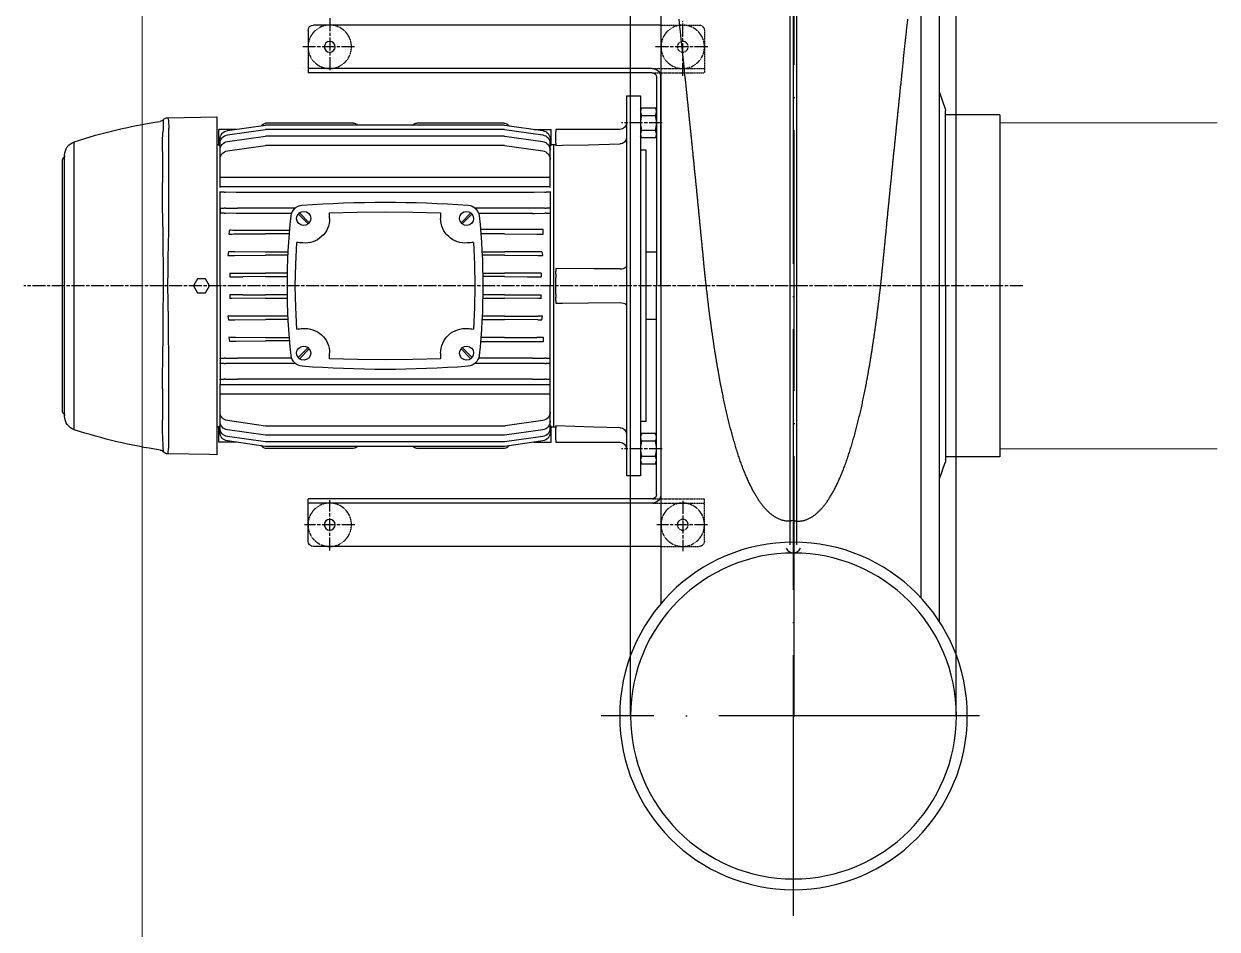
# Model space of a CAD drawing. Header units: millimetres. Extents: x 1731 to 55573, y 1167 to 54427.
# Drawn here: x 20686 to 21784, y 12949 to 13782 of the extents above; entities that cross this region are included whole.
import ezdxf

# ---------------------------------------------------------------- set-up
doc = ezdxf.new("R2010")
doc.units = ezdxf.units.MM
for name, pattern in [('ACAD_ISO04W100', [30, 24, -3, 0, -3]), ('CENTERLINE', [30, 12, -1.5, 3, -1.5, 12]), ('HIDDEN', [0.375, 0.25, -0.125])]:
    doc.linetypes.add(name, pattern=pattern)
for name, color, linetype in [('1', 8, 'Continuous'), ('104', 8, 'Continuous'), ('204', 7, 'Continuous'), ('EXHAUST DUICT', 1, 'Continuous')]:
    doc.layers.add(name, color=color, linetype=linetype)
doc.layers.add('EX-PP-FRP DUCT', color=1, linetype='Continuous', lineweight=18)
doc.linetypes.add('ZIGZAG', pattern='A,0.0001,-0.2,[131,ltypeshp.shx,S=0.2,R=0,X=-0.2,Y=0],-0.4,[131,ltypeshp.shx,S=0.2,R=180,X=0.2,Y=0],-0.2', length=0.8001)

# ---------------------------------------------------------------- blocks, each defined once
blk = doc.blocks.new('*E20', base_point=(184.0732, 153.98836))
at = {"layer": '1', "color": 150, "linetype": 'Continuous'}
blk.add_arc((184.0732, 153.98836), 58.2, 97.494717, 98.030348, dxfattribs=at)
blk = doc.blocks.new('*E21', base_point=(271.78757, 153.98836))
at = {"layer": '1', "color": 150, "linetype": 'Continuous'}
blk.add_arc((271.78757, 153.98836), 58.2, 261.96965, 262.50528, dxfattribs=at)
blk = doc.blocks.new('*E22', base_point=(271.78757, 153.98836))
at = {"layer": '1', "color": 150, "linetype": 'Continuous'}
blk.add_arc((271.78757, 153.98836), 58.2, 277.49472, 278.03035, dxfattribs=at)
blk = doc.blocks.new('*E23', base_point=(184.0732, 153.98836))
at = {"layer": '1', "color": 150, "linetype": 'Continuous'}
blk.add_arc((184.0732, 153.98836), 58.2, 81.969652, 82.505283, dxfattribs=at)
blk = doc.blocks.new('blower')
at = {"layer": '1', "color": 150, "linetype": 'Continuous'}
for p, q in [((1051683.9, 193745.1), (1051683.9, 194095.1)), ((1051257.4, 194069.5), (1051257.3, 194066.1)), ((1051257.5, 194071.8), (1051257.4, 194069.5)), ((1051257.5, 194072.8), (1051257.5, 194072.8)), ((1051257.5, 194072.8), (1051257.5, 194071.8)), ((1051300.1, 194075.5), (1051261.7, 194074.8)), ((1051261.7, 194074.8), (1051261.7, 194074.8)), ((1051261.7, 194074.8), (1051261.8, 194074.3)), ((1051261.8, 194074.3), (1051262, 194073.1)), ((1051262, 194073.1), (1051262.2, 194071.1)), ((1051262.2, 194071.1), (1051262.4, 194068.3)), ((1051306.6, 194075.6), (1051300.1, 194075.5)), ((1051306.6, 194052.9), (1051306.6, 194075.6)), ((1051432.4, 194069.8), (1051351.7, 194069.8)), ((1051571.7, 194069.8), (1051491, 194069.8)), ((1051257.3, 194066.1), (1051257.1, 194061.4)), ((1051262.4, 194068.3), (1051262.5, 194064.8)), ((1051262.5, 194064.8), (1051262.5, 194052.2)), ((1051324.8, 194064.1), (1051308.7, 194064.1)), ((1051308.7, 194064.1), (1051308.7, 194049.2)), ((1051351.7, 194067.9), (1051316.6, 194062.9)), ((1051351.7, 194063.9), (1051316.6, 194058.9)), ((1051351.7, 194057.7), (1051316.6, 194052.8)), ((1051571.7, 194067.9), (1051351.7, 194067.9)), ((1051571.7, 194063.9), (1051351.7, 194063.9)), ((1051571.7, 194057.7), (1051351.7, 194057.7)), ((1051606.8, 194062.9), (1051571.7, 194067.9)), ((1051606.8, 194058.9), (1051571.7, 194063.9)), ((1051606.8, 194052.8), (1051571.7, 194057.7)), ((1051598.6, 194064.1), (1051614.7, 194064.1)), ((1051614.7, 194064.1), (1051614.7, 194049.2)), ((1051618.9, 194064.1), (1051677.9, 194064.1)), ((1051618.9, 194061.9), (1051618.9, 194064.1)), ((1051618.9, 194061.9), (1051618.9, 194051.3)), ((1051175.5, 194052.6), (1051175.5, 193787.5)), ((1051256.6, 194047.2), (1051256.6, 194043.7)), ((1051262.5, 194052.2), (1051262.5, 194012.3)), ((1051306.6, 194012.6), (1051306.6, 194052.9)), ((1051308.7, 194050.1), (1051306.6, 194050.1)), ((1051308.7, 194049.2), (1051309.7, 194049.2)), ((1051309.7, 194055), (1051309.7, 194051)), ((1051309.7, 194051), (1051309.7, 194044.8)), ((1051351.7, 194049.2), (1051316.6, 194044.2)), ((1051571.2, 194049.2), (1051351.7, 194049.2)), ((1051606.8, 194044.2), (1051572.3, 194049.1)), ((1051613.7, 194055), (1051613.7, 194051)), ((1051613.7, 194051), (1051613.7, 194044.8)), ((1051614.7, 194049.2), (1051613.7, 194049.2)), ((1051616.9, 194050.1), (1051614.7, 194050.1)), ((1051618.9, 194050.1), (1051616.9, 194050.1)), ((1051616.9, 194050.1), (1051616.9, 193790.1)), ((1051618.9, 194049.1), (1051618.9, 194051.3)), ((1051653.9, 194050.1), (1051618.9, 194049.1)), ((1051677.9, 194050.8), (1051653.9, 194050.1)), ((1051677.9, 194050.8), (1051677.9, 194050.8)), ((1051678, 194050.8), (1051677.9, 194050.8)), ((1051164.6, 194036), (1051164.6, 193804.1)), ((1051166.6, 194040.3), (1051166.6, 193799.9)), ((1051256.6, 194015.1), (1051256.6, 194043.7)), ((1051309.7, 194044.8), (1051309.7, 194036.3)), ((1051309.7, 194036.3), (1051309.7, 194019.8)), ((1051613.7, 194044.8), (1051613.7, 194036.3)), ((1051613.7, 194036.3), (1051613.7, 194019.8)), ((1051256.6, 194015.1), (1051256.6, 194009.7)), ((1051613.7, 194019.8), (1051309.7, 194019.8)), ((1051309.7, 194019.8), (1051309.7, 194011.2)), ((1051613.7, 194019.8), (1051613.7, 194011.2)), ((1051256.6, 194009.7), (1051256.7, 194000.2)), ((1051262.5, 194012.3), (1051262.5, 193982.3)), ((1051306.6, 193827.5), (1051306.6, 194012.6)), ((1051309.7, 194011.2), (1051309.7, 194010.7)), ((1051613.7, 194011.2), (1051309.7, 194011.2)), ((1051309.7, 193920.1), (1051309.7, 194010.7)), ((1051309.7, 194006.9), (1051309.7, 194006.2)), ((1051309.7, 194006.2), (1051313.4, 194006.2)), ((1051314.7, 194006.2), (1051313.4, 194006.2)), ((1051314.7, 194006.2), (1051324.6, 194006.1)), ((1051324.6, 194006.1), (1051325.9, 194006.1)), ((1051597.5, 194006.1), (1051325.9, 194006.1)), ((1051597.5, 194006.1), (1051598.8, 194006.1)), ((1051598.8, 194006.1), (1051608.7, 194006.2)), ((1051610, 194006.2), (1051608.7, 194006.2)), ((1051610, 194006.2), (1051613.7, 194006.2)), ((1051613.7, 194011.2), (1051613.7, 194010.7)), ((1051613.7, 194010.7), (1051613.7, 193920.1)), ((1051613.7, 194006.9), (1051613.7, 194006.2)), ((1051256.7, 194000.2), (1051256.9, 193990.4)), ((1051324.6, 193991.7), (1051314.7, 193991.6)), ((1051325.9, 193991.7), (1051324.6, 193991.7)), ((1051379.1, 193991.7), (1051325.9, 193991.7)), ((1051516.6, 193994.4), (1051516.6, 193994.4)), ((1051597.5, 193991.7), (1051544.4, 193991.7)), ((1051598.8, 193991.7), (1051597.5, 193991.7)), ((1051608.7, 193991.6), (1051598.8, 193991.7)), ((1051256.9, 193990.4), (1051257.1, 193981.2)), ((1051257.1, 193981.2), (1051257.3, 193969.9)), ((1051262.5, 193982.3), (1051262.3, 193967.1)), ((1051309.7, 193991.5), (1051309.7, 193991)), ((1051313.4, 193991.5), (1051309.7, 193991.5)), ((1051309.7, 193987.2), (1051309.7, 193991)), ((1051309.7, 193987.2), (1051309.7, 193986.7)), ((1051309.7, 193986.7), (1051313.4, 193986.7)), ((1051313.4, 193991.5), (1051314.7, 193991.6)), ((1051314.7, 193986.7), (1051313.4, 193986.7)), ((1051314.7, 193986.7), (1051324.6, 193986.6)), ((1051324.6, 193986.6), (1051325.9, 193986.6)), ((1051375.6, 193986.6), (1051325.9, 193986.6)), ((1051381.6, 193986.1), (1051390.7, 193977)), ((1051391.8, 193978), (1051382.7, 193987.2)), ((1051436.2, 193988), (1051410.6, 193987.2)), ((1051410.6, 193987.2), (1051410.6, 193982.1)), ((1051461.7, 193988.3), (1051436.2, 193988)), ((1051487.3, 193988), (1051461.7, 193988.3)), ((1051512.8, 193987.2), (1051487.3, 193988)), ((1051512.8, 193982.1), (1051512.8, 193987.2)), ((1051540.7, 193987.2), (1051531.6, 193978)), ((1051532.7, 193977), (1051541.8, 193986.1)), ((1051597.5, 193986.6), (1051547.8, 193986.6)), ((1051597.5, 193986.6), (1051598.8, 193986.6)), ((1051598.8, 193986.6), (1051608.7, 193986.7)), ((1051608.7, 193991.6), (1051610, 193991.5)), ((1051610, 193986.7), (1051608.7, 193986.7)), ((1051613.7, 193991.5), (1051610, 193991.5)), ((1051610, 193986.7), (1051613.7, 193986.7)), ((1051613.7, 193991.5), (1051613.7, 193991)), ((1051613.7, 193991), (1051613.7, 193987.2)), ((1051613.7, 193987.2), (1051613.7, 193986.7)), ((1051257.3, 193969.9), (1051257.4, 193956.1)), ((1051317.7, 193967.6), (1051318.2, 193969.9)), ((1051318.2, 193969.9), (1051318.4, 193971.1)), ((1051324.5, 193971), (1051351.7, 193970.8)), ((1051373.9, 193970.8), (1051351.7, 193970.8)), ((1051597.5, 193971.8), (1051549.5, 193971.8)), ((1051598.8, 193971.8), (1051597.5, 193971.8)), ((1051607.3, 193971.7), (1051598.8, 193971.8)), ((1051262.3, 193967.1), (1051262.1, 193951.6)), ((1051351.7, 193967.9), (1051323.8, 193967.8)), ((1051373.6, 193967.9), (1051351.7, 193967.9)), ((1051380.4, 193960), (1051379.4, 193940)), ((1051544.1, 193940), (1051543, 193960)), ((1051571.7, 193967.8), (1051549.8, 193967.8)), ((1051571.7, 193967.8), (1051601.5, 193967.7)), ((1051257.4, 193956.1), (1051257.4, 193942.1)), ((1051262.1, 193951.6), (1051261.8, 193935.4)), ((1051316.9, 193947.9), (1051317.2, 193950)), ((1051317.2, 193950), (1051317.4, 193951.4)), ((1051351.7, 193948.2), (1051322.9, 193948.1)), ((1051323.3, 193951.3), (1051351.7, 193951.1)), ((1051372.5, 193951.1), (1051351.7, 193951.1)), ((1051372.4, 193948.2), (1051351.7, 193948.2)), ((1051550.9, 193951.2), (1051571.7, 193951.2)), ((1051571.7, 193948.1), (1051551.1, 193948.1)), ((1051602.3, 193951.4), (1051571.7, 193951.2)), ((1051571.7, 193948.1), (1051602.4, 193948)), ((1051606.1, 193951.4), (1051606.2, 193950)), ((1051606.2, 193950), (1051606.5, 193947.9)), ((1051257.4, 193942.1), (1051257.5, 193928.6)), ((1051379.4, 193940), (1051379, 193920.1)), ((1051544.4, 193920.1), (1051544.1, 193940)), ((1051682.4, 193936.5), (1051683.4, 193937.3)), ((1051683.4, 193937.3), (1051683.8, 193937.8)), ((1051683.8, 193938), (1051683.9, 193938.2)), ((1051683.8, 193937.8), (1051683.8, 193938)), ((1051683.9, 193938.2), (1051683.9, 193938.3)), ((1051683.9, 193938.3), (1051683.9, 193938.3)), ((1051683.9, 193938.3), (1051683.9, 193938.3)), ((1051683.9, 193938.3), (1051683.9, 193938.3)), ((1051683.9, 193938.3), (1051683.9, 193938.3)), ((1051683.9, 193938.3), (1051683.9, 193938.3)), ((1051683.9, 193938.2), (1051683.9, 193938.3)), ((1051683.9, 193938.3), (1051683.9, 193938.3)), ((1051683.9, 193938.3), (1051683.9, 193938.3)), ((1051683.9, 193938.3), (1051683.9, 193938.3)), ((1051683.9, 193938.3), (1051683.9, 193938.3)), ((1051683.9, 193938.3), (1051683.9, 193938.3)), ((1051683.9, 193938.3), (1051683.9, 193938.3)), ((1051683.9, 193938.1), (1051683.9, 193938.2)), ((1051683.9, 193938.2), (1051683.9, 193938.2)), ((1051683.9, 193938), (1051683.9, 193938.1)), ((1051257.5, 193928.6), (1051257.5, 193915.1)), ((1051261.8, 193935.4), (1051261.7, 193919.1)), ((1051285.1, 193920.1), (1051288.8, 193926.6)), ((1051288.8, 193926.6), (1051296.3, 193926.6)), ((1051296.3, 193926.6), (1051300.1, 193920.1)), ((1051318.6, 193928.3), (1051318.7, 193931.7)), ((1051330.7, 193928.3), (1051318.6, 193928.3)), ((1051320.6, 193931.7), (1051318.7, 193931.7)), ((1051351.7, 193931.5), (1051320.6, 193931.7)), ((1051330.7, 193928.3), (1051351.7, 193928.4)), ((1051351.7, 193931.5), (1051371.8, 193931.5)), ((1051371.8, 193928.4), (1051351.7, 193928.4)), ((1051551.6, 193931.5), (1051571.7, 193931.5)), ((1051571.7, 193928.4), (1051551.7, 193928.4)), ((1051602.8, 193931.7), (1051571.7, 193931.5)), ((1051571.7, 193928.4), (1051592.7, 193928.3)), ((1051592.7, 193928.3), (1051605.5, 193928.3)), ((1051605.4, 193931.7), (1051602.8, 193931.7)), ((1051605.4, 193931.7), (1051605.5, 193928.3)), ((1051618.9, 193936), (1051624.9, 193936)), ((1051618.9, 193933.5), (1051618.9, 193936)), ((1051618.9, 193933.5), (1051618.9, 193930.7)), ((1051618.9, 193927.8), (1051618.9, 193930.7)), ((1051618.9, 193927.8), (1051618.9, 193912.4)), ((1051624.9, 193936), (1051648.9, 193935.8)), ((1051648.9, 193935.8), (1051677.9, 193935.6)), ((1051677.9, 193935.6), (1051678, 193935.6)), ((1051678, 193935.6), (1051679.6, 193935.7)), ((1051679.6, 193935.7), (1051681.1, 193936)), ((1051681.1, 193936), (1051682.4, 193936.5)), ((1051257.5, 193915.1), (1051257.5, 193900.7)), ((1051261.7, 193919.1), (1051261.8, 193906.7)), ((1051288.8, 193913.6), (1051285.1, 193920.1)), ((1051300.1, 193920.1), (1051296.3, 193913.6)), ((1051309.7, 193920.1), (1051309.7, 193833.3)), ((1051379, 193920.1), (1051379.4, 193900.1)), ((1051544.1, 193900.1), (1051544.4, 193920.1)), ((1051613.7, 193833.3), (1051613.7, 193920.1)), ((1051261.8, 193906.7), (1051262, 193894.4)), ((1051296.3, 193913.6), (1051288.8, 193913.6)), ((1051318.6, 193911.8), (1051330.7, 193911.8)), ((1051318.7, 193908.4), (1051318.6, 193911.8)), ((1051318.7, 193908.4), (1051320.6, 193908.5)), ((1051320.6, 193908.5), (1051351.7, 193908.6)), ((1051351.7, 193911.7), (1051330.7, 193911.8)), ((1051351.7, 193911.7), (1051371.8, 193911.7)), ((1051371.8, 193908.6), (1051351.7, 193908.6)), ((1051551.6, 193908.6), (1051571.7, 193908.6)), ((1051571.7, 193911.7), (1051551.7, 193911.7)), ((1051571.7, 193911.7), (1051592.7, 193911.8)), ((1051602.8, 193908.5), (1051571.7, 193908.6)), ((1051592.7, 193911.8), (1051605.5, 193911.8)), ((1051605.4, 193908.4), (1051602.8, 193908.5)), ((1051605.4, 193908.4), (1051605.5, 193911.8)), ((1051618.9, 193909.5), (1051618.9, 193912.4)), ((1051618.9, 193909.5), (1051618.9, 193906.7)), ((1051618.9, 193904.1), (1051618.9, 193906.7)), ((1051653.9, 193904.4), (1051618.9, 193904.1)), ((1051677.9, 193904.6), (1051653.9, 193904.4)), ((1051678, 193904.6), (1051677.9, 193904.6)), ((1051677.9, 193904.6), (1051677.9, 193904.6)), ((1051678, 193904.6), (1051679.8, 193904.4)), ((1051679.8, 193904.4), (1051681.3, 193904.1)), ((1051681.3, 193904.1), (1051682.5, 193903.5)), ((1051257.5, 193900.7), (1051257.4, 193886.5)), ((1051262, 193894.4), (1051262.2, 193882)), ((1051379.4, 193900.1), (1051380.4, 193880.2)), ((1051543, 193880.2), (1051544.1, 193900.1)), ((1051682.5, 193903.5), (1051683.5, 193902.8)), ((1051683.5, 193902.8), (1051683.8, 193902.3)), ((1051683.8, 193902.3), (1051683.8, 193902.1)), ((1051683.8, 193902.1), (1051683.9, 193902)), ((1051683.9, 193902.1), (1051683.9, 193902)), ((1051683.9, 193902), (1051683.9, 193901.9)), ((1051683.9, 193902), (1051683.9, 193901.9)), ((1051683.9, 193901.9), (1051683.9, 193901.9)), ((1051683.9, 193901.9), (1051683.9, 193901.9)), ((1051683.9, 193901.9), (1051683.9, 193901.8)), ((1051683.9, 193901.9), (1051683.9, 193901.9)), ((1051683.9, 193901.9), (1051683.9, 193901.9)), ((1051683.9, 193901.9), (1051683.9, 193901.8)), ((1051683.9, 193901.8), (1051683.9, 193901.8)), ((1051683.9, 193901.8), (1051683.9, 193901.8)), ((1051683.9, 193901.8), (1051683.9, 193901.8)), ((1051683.9, 193901.8), (1051683.9, 193901.8)), ((1051683.9, 193901.8), (1051683.9, 193901.8)), ((1051683.9, 193901.8), (1051683.9, 193901.8)), ((1051683.9, 193901.8), (1051683.9, 193901.8)), ((1051257.4, 193886.5), (1051257.3, 193872.5)), ((1051262.2, 193882), (1051262.4, 193869.7)), ((1051317.2, 193890.1), (1051316.9, 193892.2)), ((1051317.4, 193888.7), (1051317.2, 193890.1)), ((1051322.9, 193892.1), (1051351.7, 193891.9)), ((1051351.7, 193889), (1051323.3, 193888.9)), ((1051372.4, 193891.9), (1051351.7, 193891.9)), ((1051372.5, 193889), (1051351.7, 193889)), ((1051550.9, 193888.9), (1051571.7, 193888.9)), ((1051571.7, 193892), (1051551.1, 193892)), ((1051571.7, 193892), (1051602.4, 193892.2)), ((1051602.3, 193888.8), (1051571.7, 193888.9)), ((1051606.1, 193888.7), (1051606.2, 193890.1)), ((1051606.2, 193890.1), (1051606.5, 193892.2)), ((1051257.3, 193872.5), (1051257.1, 193858.9)), ((1051318.2, 193870.2), (1051317.7, 193872.5)), ((1051323.8, 193872.4), (1051351.7, 193872.2)), ((1051373.6, 193872.2), (1051351.7, 193872.2)), ((1051571.7, 193872.3), (1051549.8, 193872.3)), ((1051571.7, 193872.3), (1051601.5, 193872.5)), ((1051262.4, 193869.7), (1051262.5, 193857.8)), ((1051318.4, 193869), (1051318.2, 193870.2)), ((1051351.7, 193869.3), (1051324.5, 193869.2)), ((1051373.9, 193869.3), (1051351.7, 193869.3)), ((1051390.7, 193863.2), (1051381.6, 193854)), ((1051382.7, 193853), (1051391.8, 193862.1)), ((1051531.6, 193862.1), (1051540.7, 193853)), ((1051541.8, 193854), (1051532.7, 193863.2)), ((1051597.5, 193868.4), (1051549.5, 193868.4)), ((1051598.8, 193868.4), (1051597.5, 193868.4)), ((1051607.3, 193868.4), (1051598.8, 193868.4)), ((1051257.1, 193858.9), (1051256.8, 193847.9)), ((1051262.5, 193857.8), (1051262.5, 193827.9)), ((1051313.4, 193853.4), (1051309.7, 193853.4)), ((1051309.7, 193853.4), (1051309.7, 193853)), ((1051309.7, 193849.2), (1051309.7, 193853)), ((1051309.7, 193849.2), (1051309.7, 193848.6)), ((1051313.4, 193853.4), (1051314.7, 193853.4)), ((1051324.6, 193853.6), (1051314.7, 193853.4)), ((1051325.9, 193853.6), (1051324.6, 193853.6)), ((1051375.6, 193853.6), (1051325.9, 193853.6)), ((1051410.6, 193858.1), (1051410.6, 193853)), ((1051410.6, 193853), (1051436.1, 193852.2)), ((1051436.1, 193852.2), (1051461.7, 193851.9)), ((1051461.7, 193851.9), (1051487.3, 193852.2)), ((1051487.3, 193852.2), (1051512.8, 193853)), ((1051512.8, 193853), (1051512.8, 193858.1)), ((1051597.5, 193853.6), (1051547.8, 193853.6)), ((1051597.5, 193853.6), (1051598.8, 193853.6)), ((1051598.8, 193853.6), (1051608.7, 193853.4)), ((1051610, 193853.4), (1051608.7, 193853.4)), ((1051610, 193853.4), (1051613.7, 193853.4)), ((1051613.7, 193853), (1051613.7, 193853.4)), ((1051613.7, 193849.2), (1051613.7, 193853)), ((1051613.7, 193848.6), (1051613.7, 193849.2)), ((1051256.7, 193840.4), (1051256.6, 193833.1)), ((1051256.8, 193847.9), (1051256.7, 193840.4)), ((1051309.7, 193848.6), (1051313.4, 193848.6)), ((1051314.7, 193848.6), (1051313.4, 193848.6)), ((1051314.7, 193848.6), (1051324.6, 193848.5)), ((1051324.6, 193848.5), (1051325.9, 193848.5)), ((1051379.1, 193848.5), (1051325.9, 193848.5)), ((1051597.5, 193848.5), (1051544.4, 193848.5)), ((1051598.8, 193848.5), (1051597.5, 193848.5)), ((1051608.7, 193848.6), (1051598.8, 193848.5)), ((1051608.7, 193848.6), (1051610, 193848.6)), ((1051613.7, 193848.6), (1051610, 193848.6)), ((1051256.6, 193833.1), (1051256.6, 193830.5)), ((1051256.6, 193830.5), (1051256.6, 193825.1)), ((1051262.5, 193827.9), (1051262.5, 193788)), ((1051306.6, 193787.3), (1051306.6, 193827.5)), ((1051313.4, 193833.9), (1051309.7, 193833.9)), ((1051309.7, 193833.9), (1051309.7, 193833.3)), ((1051309.7, 193829.5), (1051309.7, 193828.9)), ((1051613.7, 193828.9), (1051309.7, 193828.9)), ((1051309.7, 193828.9), (1051309.7, 193820.3)), ((1051313.4, 193833.9), (1051314.7, 193833.9)), ((1051324.6, 193834.1), (1051314.7, 193833.9)), ((1051325.9, 193834.1), (1051324.6, 193834.1)), ((1051597.5, 193834.1), (1051325.9, 193834.1)), ((1051598.8, 193834.1), (1051597.5, 193834.1)), ((1051608.7, 193833.9), (1051598.8, 193834.1)), ((1051608.7, 193833.9), (1051610, 193833.9)), ((1051613.7, 193833.9), (1051610, 193833.9)), ((1051613.7, 193833.9), (1051613.7, 193833.3)), ((1051613.7, 193829.5), (1051613.7, 193828.9)), ((1051613.7, 193828.9), (1051613.7, 193820.3)), ((1051256.6, 193796.5), (1051256.6, 193825.1)), ((1051613.7, 193820.3), (1051309.7, 193820.3)), ((1051309.7, 193820.3), (1051309.7, 193803.9)), ((1051613.7, 193820.3), (1051613.7, 193803.9)), ((1051256.6, 193796.5), (1051256.6, 193792.9)), ((1051309.7, 193803.9), (1051309.7, 193795.3)), ((1051309.7, 193795.3), (1051309.7, 193789.2)), ((1051316.6, 193795.9), (1051351.7, 193791)), ((1051571.7, 193791), (1051606.8, 193795.9)), ((1051613.7, 193803.9), (1051613.7, 193795.3)), ((1051613.7, 193795.3), (1051613.7, 193789.2)), ((1051262.5, 193788), (1051262.5, 193775.3)), ((1051306.6, 193790.1), (1051308.7, 193790.1)), ((1051306.6, 193764.6), (1051306.6, 193787.3)), ((1051309.7, 193790.9), (1051308.7, 193790.9)), ((1051308.7, 193790.9), (1051308.7, 193776.1)), ((1051309.7, 193789.2), (1051309.7, 193785.2)), ((1051316.6, 193787.4), (1051351.7, 193782.5)), ((1051571.7, 193791), (1051351.7, 193791)), ((1051571.7, 193782.5), (1051606.8, 193787.4)), ((1051613.7, 193790.9), (1051614.7, 193790.9)), ((1051613.7, 193789.2), (1051613.7, 193785.2)), ((1051614.7, 193790.9), (1051614.7, 193776.1)), ((1051614.7, 193790.1), (1051616.9, 193790.1)), ((1051616.9, 193790.1), (1051618.9, 193790)), ((1051618.9, 193791), (1051624.9, 193790.8)), ((1051618.9, 193788.8), (1051618.9, 193791)), ((1051618.9, 193788.8), (1051618.9, 193778.3)), ((1051624.9, 193790.8), (1051648.9, 193790.2)), ((1051648.9, 193790.2), (1051677.9, 193789.4)), ((1051324.8, 193776.1), (1051308.7, 193776.1)), ((1051316.6, 193781.2), (1051351.7, 193776.3)), ((1051316.6, 193777.2), (1051351.7, 193772.3)), ((1051571.7, 193782.5), (1051351.7, 193782.5)), ((1051571.7, 193776.3), (1051351.7, 193776.3)), ((1051571.7, 193772.3), (1051351.7, 193772.3)), ((1051571.7, 193776.3), (1051606.8, 193781.2)), ((1051571.7, 193772.3), (1051606.8, 193777.2)), ((1051598.6, 193776.1), (1051614.7, 193776.1)), ((1051618.9, 193776.1), (1051618.9, 193778.3)), ((1051677.9, 193776.1), (1051618.9, 193776.1)), ((1051261.7, 193765.4), (1051306.6, 193764.6)), ((1051432.4, 193770.3), (1051351.7, 193770.3)), ((1051571.7, 193770.3), (1051491, 193770.3))]:
    blk.add_line(p, q, dxfattribs=at)
for centre, radius, start, end in [((1051325.5, 193596.6), 480, 98.5024, 108.2092), ((1051254.2, 194075.6), 4.21, 274.6941, 319.2383), ((1051261.5, 194069.4), 5.35, 87.941, 140.4993), ((1051353.7, 194062.1), 8, 104.4775, 139.4551), ((1051432.4, 194065.5), 4.3, 32.7735, 90), ((1051491, 194065.5), 4.3, 90, 147.2265), ((1051569.7, 194062.1), 8, 40.5449, 75.5225), ((1051677.9, 194070.1), 6, 270, 0), ((1051520.8, 194045), 264.2, 176.4284, 179.5087), ((1051317.7, 194055), 8, 98, 180), ((1051317.7, 194051), 8, 98, 180), ((1051605.7, 194055), 8, 0, 82), ((1051605.7, 194051), 8, 0, 82), ((1051179.6, 194040.3), 13, 108.2092, 180), ((1051317.7, 194044.8), 8, 98, 180), ((1051571.2, 194041.2), 8, 82, 90), ((1051605.7, 194044.8), 8, 0, 82), ((1051678.1, 194056.5), 5.75, 269.0729, 359.5158), ((1051166.6, 194036), 2, 120, 180), ((1051164.6, 194039.5), 2, 300, 0), ((1051317.7, 194036.3), 8, 98, 180), ((1051605.7, 194036.3), 8, 0, 82), ((1051386.1, 193983.2), 11, 94.3273, 173.8458), ((1051461.7, 192984.1), 1013, 85.6726, 94.3274), ((1051537.3, 193983.2), 11, 6.1542, 85.6726), ((1051971.7, 193920.1), 600, 173.8458, 186.1542), ((1051386.7, 193982.1), 6.5, 141.6258, 308.3742), ((1051386.7, 193982.1), 6.5, 128.3742, 141.6258), ((1051386.7, 193982.1), 6.5, 321.6258, 128.3742), ((1051387.9, 193982.1), 22.7, 264.7533, 359.9764), ((1051535.5, 193982.1), 22.7, 180.0223, 275.248), ((1051536.7, 193982.1), 6.5, 51.6258, 218.3742), ((1051536.7, 193982.1), 6.5, 231.6258, 38.3742), ((1051536.7, 193982.1), 6.5, 38.3742, 51.6258), ((1050951.7, 193920.1), 600, 353.8458, 6.1542), ((1051324.4, 194093), 122, 267.1843, 270.0474), ((1051386.7, 193982.1), 6.5, 308.3742, 321.6258), ((1051536.7, 193982.1), 6.5, 218.3742, 231.6258), ((1051323.6, 193849.1), 118.6, 89.8902, 92.848), ((1051601.7, 193856.1), 111.6, 87.123, 90.0951), ((1051322.7, 193830.7), 117.4, 89.9067, 92.8026), ((1051323.3, 194074.8), 123.5, 267.2637, 270.009), ((1051602.3, 194072), 120.6, 270.0049, 271.7986), ((1051602.6, 193833.2), 114.8, 88.0459, 90.0902), ((1051322.9, 194018.2), 126.1, 267.298, 269.9927), ((1051323.1, 193773.4), 115.5, 89.8955, 92.8319), ((1051602.3, 193768.2), 120.6, 88.2014, 89.9951), ((1051602.6, 194006.9), 114.8, 269.9098, 271.9541), ((1051323.8, 193998.8), 126.4, 267.2429, 270.0189), ((1051387.9, 193858.1), 22.7, 0.0223, 95.248), ((1051535.5, 193858.1), 22.7, 84.7533, 179.9764), ((1051601.7, 193984.1), 111.6, 269.9049, 272.877), ((1051324.3, 193753.7), 115.4, 89.8712, 92.8971), ((1051386.7, 193858.1), 6.5, 51.6258, 218.3742), ((1051386.7, 193858.1), 6.5, 231.6258, 38.3742), ((1051386.7, 193858.1), 6.5, 38.3742, 51.6258), ((1051536.7, 193858.1), 6.5, 141.6258, 308.3742), ((1051536.7, 193858.1), 6.5, 128.3742, 141.6258), ((1051536.7, 193858.1), 6.5, 321.6258, 128.3742), ((1051386.1, 193856.9), 11, 186.1542, 265.6726), ((1051386.7, 193858.1), 6.5, 218.3742, 231.6258), ((1051537.3, 193856.9), 11, 274.3274, 353.8458), ((1051536.7, 193858.1), 6.5, 308.3742, 321.6258), ((1051461.7, 194856.1), 1013, 265.6726, 274.3274), ((1051166.6, 193804.1), 2, 180, 240), ((1051164.6, 193800.6), 2, 0, 60), ((1051179.6, 193799.9), 13, 180, 251.7908), ((1051317.7, 193803.9), 8, 180, 262), ((1051317.7, 193795.3), 8, 180, 262), ((1051605.7, 193803.9), 8, 278, 0), ((1051605.7, 193795.3), 8, 278, 0), ((1051325.5, 194243.5), 480, 251.7908, 261.4977), ((1051515.7, 193795), 259.1, 180.4607, 183.6021), ((1051317.7, 193789.2), 8, 180, 262), ((1051317.7, 193785.2), 8, 180, 262), ((1051605.7, 193789.2), 8, 278, 0), ((1051605.7, 193785.2), 8, 278, 0), ((1051678.1, 193783.7), 5.73, 0.2717, 91.1397), ((1051088.9, 193767.5), 168.5, 359.9475, 3.803), ((1051200.8, 193774.9), 61.7, 351.1568, 0.4162), ((1051353.7, 193778.1), 8, 220.5449, 255.5225), ((1051432.4, 193774.6), 4.3, 270, 327.2265), ((1051491, 193774.6), 4.3, 212.7735, 270), ((1051569.7, 193778.1), 8, 284.4775, 319.4551), ((1051677.9, 193770.1), 6, 0, 90), ((1051254.1, 193764.4), 4.38, 41.8725, 84.7198), ((1051261.5, 193770.7), 5.31, 219.2788, 272.2204)]:
    blk.add_arc(centre, radius, start, end, dxfattribs=at)
at = {"layer": '104', "color": 4, "linetype": 'Continuous'}
for p, q in [((1051972.1, 194229.3), (1051972.1, 193614.5)), ((1051715.7, 193920.1), (1051715.7, 194212.6)), ((1051955.2, 194207.5), (1051955.2, 193605.2)), ((1051715.7, 194160.1), (1051395.7, 194160.1)), ((1051834.7, 194158.6), (1051834.7, 193505.1)), ((1051840.7, 194158.6), (1051840.7, 193505.1)), ((1051390.7, 194155.1), (1051390.7, 194116.1)), ((1051707.7, 194120.1), (1051390.7, 194120.1)), ((1051707.7, 194116.1), (1051390.7, 194116.1)), ((1051711.7, 194112.1), (1051711.7, 193920.1)), ((1051715.7, 193728.1), (1051715.7, 194112.1)), ((1051972.1, 194097.8), (1051977.4, 194082.9)), ((1051977.7, 193920.1), (1051977.7, 194081.6)), ((1052027.7, 194077.6), (1051977.7, 194077.6)), ((1052027.7, 193762.6), (1052027.7, 194077.6)), ((1051711.7, 193951.1), (1051701.9, 193951.1)), ((1051711.7, 193728.1), (1051711.7, 193920.1)), ((1051715.7, 193616.7), (1051715.7, 193920.1)), ((1051977.7, 193920.1), (1051977.7, 193758.6)), ((1051711.7, 193889.1), (1051701.9, 193889.1)), ((1052027.7, 193762.6), (1051977.7, 193762.6)), ((1051972.1, 193742.3), (1051977.4, 193757.2)), ((1051707.7, 193724.1), (1051390.7, 193724.1)), ((1051390.7, 193685.1), (1051390.7, 193724.1)), ((1051707.7, 193720.1), (1051390.7, 193720.1)), ((1051715.7, 193680.1), (1051395.7, 193680.1))]:
    blk.add_line(p, q, dxfattribs=at)
at = {"layer": '104', "color": 150, "linetype": 'CENTERLINE'}
for p, q in [((1051410.7, 194163.9), (1051410.7, 194117.4)), ((1051735.7, 194118.1), (1051735.7, 194164.4)), ((1051433.7, 194140.1), (1051387.6, 194140.1)), ((1051758.5, 194140.1), (1051712, 194140.1)), ((1052048.9, 193920.1), (1051129.1, 193920.1)), ((1051410.7, 193673.6), (1051410.7, 193723)), ((1051735.7, 193726.8), (1051735.7, 193676.6)), ((1051433.6, 193700.1), (1051385.9, 193700.1)), ((1051758.7, 193700.1), (1051709.5, 193700.1))]:
    blk.add_line(p, q, dxfattribs=at)
at = {"layer": '104', "color": 150, "linetype": 'HIDDEN'}
for p, q in [((1051715.7, 194160.1), (1051750.7, 194160.1)), ((1051755.7, 194155.1), (1051755.7, 194116.1)), ((1051707.7, 194120.1), (1051755.7, 194120.1)), ((1051707.7, 194116.1), (1051755.7, 194116.1)), ((1051707.7, 193724.1), (1051755.7, 193724.1)), ((1051707.7, 193720.1), (1051755.7, 193720.1)), ((1051755.7, 193685.1), (1051755.7, 193724.1)), ((1051715.7, 193680.1), (1051750.7, 193680.1))]:
    blk.add_line(p, q, dxfattribs=at)
at = {"layer": '104', "color": 150, "linetype": 'Continuous'}
for p, q in [((1051607.3, 193967.5), (1051607.3, 193971.7)), ((1051607.3, 193872.6), (1051607.3, 193868.4))]:
    blk.add_line(p, q, dxfattribs=at)
at = {"layer": '104', "color": 4, "linetype": 'Continuous'}
blk.add_lwpolyline([(1051386.7, 193718.8), (1051386.7, 193718.8, 0.004119), (1051386.7, 193718.8, 0.004302), (1051386.7, 193718.8, 0.004501), (1051386.7, 193718.8, 0.004701), (1051386.7, 193718.8, 0.004921), (1051386.7, 193718.8, 0.005142), (1051386.7, 193718.8, 0.005385), (1051386.7, 193718.8, 0.005628), (1051386.7, 193718.8, 0.005895), (1051386.7, 193718.8, 0.006162), (1051386.7, 193718.8, 0.006449), (1051386.7, 193718.8, 0.006733), (1051386.7, 193718.8, 0.007048), (1051386.7, 193718.8, 0.007368), (1051386.7, 193718.8, 0.007676), (1051386.7, 193718.8, 0.007945), (1051386.7, 193718.8, 0.00835), (1051386.7, 193718.8, 0.008853), (1051386.7, 193718.8, 0.00894), (1051386.7, 193718.8, 0.008629), (1051386.7, 193718.8, 0.009833), (1051386.7, 193718.8, 0.01212), (1051386.7, 193718.8, 0.009502), (1051386.7, 193718.8, 0.00332), (1051386.7, 193718.8, 0.01377), (1051386.7, 193718.8, 0.024565), (1051386.7, 193718.8, 0.012262), (1051386.7, 193718.7, 0.006536)], format="xyb", dxfattribs=at)
at = {"layer": '104', "color": 150, "linetype": 'HIDDEN'}
for centre, radius in [((1051410.7, 194140.1), 20), ((1051735.7, 194140.1), 20), ((1051735.7, 194140.1), 5), ((1051410.7, 193700.1), 20), ((1051735.7, 193700.1), 20), ((1051735.7, 193700.1), 5)]:
    blk.add_circle(centre, radius, dxfattribs=at)
at = {"layer": '104', "color": 150, "linetype": 'Continuous'}
for centre in [(1051410.7, 194140.1), (1051410.7, 193700.1)]:
    blk.add_circle(centre, 5, dxfattribs=at)
at = {"layer": '104', "color": 4, "linetype": 'Continuous'}
for centre, radius, start, end in [((1051395.7, 194155.1), 5, 90, 180), ((1051707.7, 194112.1), 8, 0, 90), ((1051707.7, 194112.1), 4, 0, 90), ((1051973.7, 194081.6), 4, 0, 19.6889), ((1051973.7, 193758.6), 4, 340.3111, 0), ((1051707.7, 193728.1), 4, 270, 0), ((1051707.7, 193728.1), 8, 270, 0), ((1051395.7, 193685.1), 5, 180, 270)]:
    blk.add_arc(centre, radius, start, end, dxfattribs=at)
at = {"layer": '104', "color": 150, "linetype": 'HIDDEN'}
for centre, start, end in [((1051750.7, 194155.1), 0, 90), ((1051750.7, 193685.1), 270, 0)]:
    blk.add_arc(centre, 5, start, end, dxfattribs=at)
at = {"layer": '204', "color": 2, "linetype": 'Continuous'}
blk.add_line((1051715.7, 193723.3), (1051715.7, 193723.2), dxfattribs=at)
at = {"layer": '204', "color": 150, "linetype": 'Continuous'}
for points in [[(1051837.7, 194136.3), (1051839, 194136.5, -0.016919), (1051840.4, 194136.7, -0.016957), (1051841.8, 194136.8, -0.017108), (1051843.2, 194136.7, -0.017221), (1051844.6, 194136.6, -0.016877), (1051846, 194136.4, -0.016654), (1051847.4, 194136.1, -0.01617), (1051848.7, 194135.7, -0.015499), (1051850, 194135.3, -0.015022), (1051851.3, 194134.7, -0.013866), (1051852.5, 194134.1, -0.012845), (1051853.7, 194133.5, -0.011711), (1051854.9, 194132.8, -0.010748), (1051856, 194132, -0.009872), (1051857.1, 194131.2, -0.009214), (1051858.2, 194130.4, -0.008516), (1051859.2, 194129.5, -0.007962), (1051860.1, 194128.7, -0.007343), (1051861, 194127.8, -0.007179), (1051861.9, 194126.9, -0.006726), (1051862.8, 194126, -0.006123), (1051863.7, 194125, -0.005933), (1051864.7, 194123.9, -0.005717), (1051865.6, 194122.8, -0.005464), (1051866.5, 194121.7, -0.005234), (1051867.4, 194120.5, -0.005083), (1051868.3, 194119.2, -0.004967), (1051869.2, 194117.9, -0.004864), (1051870.1, 194116.6, -0.004654), (1051871, 194115.2, -0.004435), (1051871.9, 194113.7, -0.004227), (1051872.8, 194112.2, -0.004054), (1051873.7, 194110.6, -0.003881), (1051874.6, 194109, -0.003735), (1051875.5, 194107.3, -0.003592), (1051876.4, 194105.6, -0.003474), (1051877.3, 194103.8, -0.003347), (1051878.2, 194102, -0.003236), (1051879.1, 194100.1, -0.003147), (1051879.9, 194098.2, -0.003092), (1051880.8, 194096.2, -0.002957), (1051881.7, 194094.1, -0.002796), (1051882.5, 194092.1, -0.002657), (1051883.4, 194090, -0.002508), (1051884.2, 194087.8, -0.002409), (1051885, 194085.7, -0.002326), (1051885.8, 194083.5, -0.002241), (1051886.6, 194081.3, -0.002149), (1051887.3, 194079.1, -0.002065), (1051888.1, 194076.9, -0.001977), (1051888.8, 194074.6, -0.001896), (1051889.6, 194072.3, -0.001811), (1051890.3, 194070, -0.001732), (1051891, 194067.7, -0.00165), (1051891.7, 194065.3, -0.001575), (1051892.4, 194062.9, -0.001494), (1051893.1, 194060.5, -0.001438), (1051893.8, 194058.1, -0.001404), (1051894.5, 194055.6, -0.00137), (1051895.1, 194053.1, -0.001337), (1051895.8, 194050.6, -0.001305), (1051896.4, 194048.1, -0.001274), (1051897.1, 194045.5, -0.001244), (1051897.7, 194042.9, -0.001215), (1051898.3, 194040.3, -0.001186), (1051899, 194037.7, -0.001158), (1051899.6, 194035, -0.001131), (1051900.2, 194032.3, -0.001105), (1051900.8, 194029.6, -0.001079), (1051901.4, 194026.9, -0.001054), (1051902, 194024.1, -0.00103), (1051902.5, 194021.3, -0.001006), (1051903.1, 194018.5, -0.000983), (1051903.7, 194015.7, -0.000961), (1051904.2, 194012.8, -0.000939), (1051904.8, 194009.9, -0.000917), (1051905.3, 194007, -0.000896), (1051905.9, 194004.1, -0.000876), (1051906.4, 194001.2, -0.000856), (1051906.9, 193998.2, -0.000836), (1051907.5, 193995.2, -0.000818), (1051908, 193992.2, -0.000801), (1051908.5, 193989.1, -0.000781), (1051909, 193986, -0.000759), (1051909.5, 193982.9, -0.000725), (1051910, 193979.8, -0.00068), (1051910.5, 193976.7, -0.00066), (1051910.9, 193973.6, -0.000655), (1051911.4, 193970.5, -0.000647), (1051911.9, 193967.4, -0.000635), (1051912.3, 193964.3, -0.000625), (1051912.8, 193961.1, -0.000615), (1051913.2, 193958, -0.000607), (1051913.6, 193954.8, -0.000598), (1051914.1, 193951.7, -0.000588), (1051914.5, 193948.5, -0.000575), (1051914.9, 193945.4, -0.000572), (1051915.3, 193942.2, -0.000573), (1051915.7, 193939.1, -0.000549), (1051916.1, 193935.9, -0.00051), (1051916.5, 193932.8, -0.00055), (1051916.8, 193929.6, -0.000605), (1051917.2, 193926.2, -0.000482), (1051917.6, 193923.2, -0.000397), (1051917.8, 193921.1, -0.000449), (1051918, 193919.8, -0.00026), (1051918, 193919.4, 0.000045), (1051918, 193919.3, -0.000086), (1051918.1, 193919, -0.00004), (1051918.1, 193918.7, -0.000035), (1051918.1, 193918.5, -0.000055), (1051918.1, 193918.2, -0.000046), (1051918.2, 193917.9, -0.000035), (1051918.2, 193917.7, -0.000041), (1051918.2, 193917.4, -0.000045), (1051918.3, 193917.1, -0.000042), (1051918.3, 193916.9, -0.000041), (1051918.3, 193916.6, -0.000041), (1051918.3, 193916.3, -0.000042), (1051918.4, 193916.1, -0.000041), (1051918.4, 193915.8, -0.000041), (1051918.4, 193915.5, -0.000041), (1051918.5, 193915.3, -0.000041), (1051918.5, 193915, -0.000041), (1051918.5, 193914.7, -0.00004), (1051918.6, 193914.5, -0.00004), (1051918.6, 193914.2, -0.00004), (1051918.6, 193913.9, -0.00004), (1051918.6, 193913.7, -0.00004), (1051918.7, 193913.4, -0.00004), (1051918.7, 193913.1, -0.000039), (1051918.7, 193912.9, -0.000039), (1051918.8, 193912.6, -0.000039), (1051918.8, 193912.3, -0.000039), (1051918.8, 193912.1, -0.000039), (1051918.8, 193911.8, -0.000039), (1051918.9, 193911.5, -0.000038), (1051918.9, 193911.3, -0.000038), (1051918.9, 193911, -0.000038), (1051919, 193910.7, -0.000038), (1051919, 193910.5, -0.000038), (1051919, 193910.2, -0.000038), (1051919, 193909.9, -0.000037), (1051919.1, 193909.7, -0.000037), (1051919.1, 193909.4, -0.000037), (1051919.1, 193909.1, -0.000037), (1051919.2, 193908.9, -0.000037), (1051919.2, 193908.6, -0.000037), (1051919.2, 193908.3, -0.000037), (1051919.2, 193908.1, -0.000036), (1051919.3, 193907.8, -0.000036), (1051919.3, 193907.5, -0.000036), (1051919.3, 193907.3, -0.000036), (1051919.3, 193907, -0.000036), (1051919.4, 193906.7, -0.000036), (1051919.4, 193906.5, -0.000035), (1051919.4, 193906.2, -0.000035), (1051919.5, 193905.9, -0.000035), (1051919.5, 193905.7, -0.000035), (1051919.5, 193905.4, -0.000035), (1051919.5, 193905.1, -0.000035), (1051919.6, 193904.9, -0.000034), (1051919.6, 193904.6, -0.000034), (1051919.6, 193904.3, -0.000034), (1051919.6, 193904.1, -0.000034), (1051919.7, 193903.8, -0.000034), (1051919.7, 193903.5, -0.000034), (1051919.7, 193903.3, -0.000033), (1051919.8, 193903, -0.000033), (1051919.8, 193902.7, -0.000033), (1051919.8, 193902.5, -0.000033), (1051919.8, 193902.2, -0.000033), (1051919.9, 193901.9, -0.000033), (1051919.9, 193901.6, -0.000032), (1051919.9, 193901.4, -0.000032), (1051919.9, 193901.1, -0.000032), (1051920, 193900.8, -0.000032), (1051920, 193900.6, -0.000032), (1051920, 193900.3, -0.000032), (1051920.1, 193900, -0.000031), (1051920.1, 193899.8, -0.000031), (1051920.1, 193899.5, -0.000031), (1051920.1, 193899.2, -0.000031), (1051920.2, 193899, -0.000031), (1051920.2, 193898.7, -0.000031), (1051920.2, 193898.4, -0.00003), (1051920.2, 193898.2, -0.00003), (1051920.3, 193897.9, -0.00003), (1051920.3, 193897.6, -0.00003), (1051920.3, 193897.4, -0.00003), (1051920.3, 193897.1, -0.00003), (1051920.4, 193896.8, -0.000029), (1051920.4, 193896.6, -0.000029), (1051920.4, 193896.3, -0.000029), (1051920.4, 193896, -0.000029), (1051920.5, 193895.8, -0.000029), (1051920.5, 193895.5, -0.000029), (1051920.5, 193895.2, -0.000029), (1051920.6, 193895, -0.000028), (1051920.6, 193894.7, -0.000026), (1051920.6, 193894.5, -0.000029), (1051920.6, 193894.2, -0.000034), (1051920.7, 193893.9, -0.000026), (1051920.7, 193893.7, -0.000009), (1051920.7, 193893.4, -0.000036), (1051920.7, 193893.1, -0.000061), (1051920.8, 193892.7, -0.00003), (1051920.8, 193892.1, -0.000016)], [(1051754.5, 193892.1), (1051754.1, 193888.2, -0.000018), (1051753.7, 193884.4, -0.000015), (1051753.4, 193880.6, -0.000018), (1051753, 193876.7, -0.000027), (1051752.6, 193872.9, -0.000034), (1051752.3, 193869.1, -0.000041), (1051751.9, 193865.3, -0.000047), (1051751.5, 193861.5, -0.000054), (1051751.2, 193857.8, -0.000061), (1051750.8, 193854, -0.000069), (1051750.4, 193850.2, -0.000074), (1051750, 193846.5, -0.000076), (1051749.7, 193842.7, -0.00007), (1051749.3, 193839, -0.000052), (1051748.9, 193835.3, -0.000046), (1051748.6, 193831.6, -0.000048), (1051748.2, 193827.9, -0.000048), (1051747.8, 193824.2, -0.000046), (1051747.5, 193820.6, -0.000044), (1051747.1, 193817, -0.000043), (1051746.7, 193813.3, -0.000042), (1051746.4, 193809.7, -0.000041), (1051746, 193806.1, -0.00004), (1051745.6, 193802.6, -0.000038), (1051745.3, 193799, -0.000037), (1051744.9, 193795.5, -0.000036), (1051744.6, 193792, -0.000034), (1051744.2, 193788.5, -0.000033), (1051743.9, 193785, -0.000032), (1051743.5, 193781.5, -0.00003), (1051743.2, 193778.1, -0.000029), (1051742.8, 193774.7, -0.000028), (1051742.5, 193771.3, -0.000026), (1051742.1, 193767.9, -0.000024), (1051741.8, 193764.5, -0.000024), (1051741.4, 193761.2, -0.000026), (1051741.1, 193757.9, -0.000028), (1051740.8, 193754.6, -0.000032), (1051740.4, 193751.4, -0.000034), (1051740.1, 193748.1, -0.000035), (1051739.8, 193744.9, -0.000036), (1051739.4, 193741.7, -0.000038), (1051739.1, 193738.6, -0.000039), (1051738.8, 193735.5, -0.000041), (1051738.5, 193732.4, -0.000043), (1051738.1, 193729.3, -0.000044), (1051737.8, 193726.3, -0.000046), (1051737.5, 193723.3, -0.000048), (1051737.2, 193720.3, -0.00005), (1051736.9, 193717.4, -0.000052), (1051736.6, 193714.5, -0.000054), (1051736.3, 193711.6, -0.000056), (1051736, 193708.8, -0.000058), (1051735.7, 193705.9, -0.00006), (1051735.4, 193703.2, -0.000062), (1051735.1, 193700.4, -0.000065), (1051734.8, 193697.7, -0.000068), (1051734.5, 193695, -0.00007), (1051734.2, 193692.3, -0.000073), (1051734, 193689.7, -0.000076), (1051733.7, 193687.1, -0.000079), (1051733.4, 193684.6, -0.000083), (1051733.1, 193682.1, -0.000086), (1051732.9, 193679.6, -0.000089), (1051732.6, 193677.1, -0.000094), (1051732.3, 193674.7, -0.000098)], [(1051920.8, 193892.1), (1051921.2, 193888.2, 0.000018), (1051921.6, 193884.4, 0.000015), (1051922, 193880.6, 0.000018), (1051922.3, 193876.7, 0.000027), (1051922.7, 193872.9, 0.000034), (1051923.1, 193869.1, 0.000041), (1051923.4, 193865.3, 0.000047), (1051923.8, 193861.5, 0.000054), (1051924.2, 193857.8, 0.000061), (1051924.5, 193854, 0.000069), (1051924.9, 193850.2, 0.000074), (1051925.3, 193846.5, 0.000076), (1051925.7, 193842.7, 0.00007), (1051926, 193839, 0.000052), (1051926.4, 193835.3, 0.000046), (1051926.8, 193831.6, 0.000048), (1051927.1, 193827.9, 0.000048), (1051927.5, 193824.2, 0.000046), (1051927.9, 193820.6, 0.000044), (1051928.2, 193817, 0.000043), (1051928.6, 193813.3, 0.000042), (1051929, 193809.7, 0.000041), (1051929.3, 193806.1, 0.00004), (1051929.7, 193802.6, 0.000038), (1051930, 193799, 0.000037), (1051930.4, 193795.5, 0.000036), (1051930.8, 193792, 0.000034), (1051931.1, 193788.5, 0.000033), (1051931.5, 193785, 0.000032), (1051931.8, 193781.5, 0.00003), (1051932.2, 193778.1, 0.000029), (1051932.5, 193774.7, 0.000028), (1051932.9, 193771.3, 0.000026), (1051933.2, 193767.9, 0.000024), (1051933.6, 193764.5, 0.000024), (1051933.9, 193761.2, 0.000026), (1051934.2, 193757.9, 0.000028), (1051934.6, 193754.6, 0.000032), (1051934.9, 193751.4, 0.000034), (1051935.2, 193748.1, 0.000035), (1051935.6, 193744.9, 0.000036), (1051935.9, 193741.7, 0.000038), (1051936.2, 193738.6, 0.000039), (1051936.5, 193735.5, 0.000041), (1051936.9, 193732.4, 0.000043), (1051937.2, 193729.3, 0.000044), (1051937.5, 193726.3, 0.000046), (1051937.8, 193723.3, 0.000048), (1051938.1, 193720.3, 0.00005), (1051938.4, 193717.4, 0.000052), (1051938.7, 193714.5, 0.000054), (1051939, 193711.6, 0.000056), (1051939.3, 193708.8, 0.000058), (1051939.6, 193705.9, 0.00006), (1051939.9, 193703.2, 0.000062), (1051940.2, 193700.4, 0.000065), (1051940.5, 193697.7, 0.000068), (1051940.8, 193695, 0.00007), (1051941.1, 193692.3, 0.000073), (1051941.4, 193689.7, 0.000076), (1051941.7, 193687.1, 0.000079), (1051941.9, 193684.6, 0.000083), (1051942.2, 193682.1, 0.000086), (1051942.5, 193679.6, 0.000089), (1051942.7, 193677.1, 0.000094), (1051943, 193674.7, 0.000098)]]:
    blk.add_lwpolyline(points, format="xyb", dxfattribs=at)
at = {"layer": 'EXHAUST DUICT', "color": 0, "linetype": 'ACAD_ISO04W100', "ltscale": 10}
for p, q in [((1051837.7, 194500.2), (1051837.7, 193481.6)), ((1052009.1, 194316.1), (1051660.6, 194316.1))]:
    blk.add_line(p, q, dxfattribs=at)
at = {"layer": 'EXHAUST DUICT', "color": 1}
for radius in [160, 150]:
    blk.add_circle((1051837.7, 194316.1), radius, dxfattribs=at)
at = {"layer": '1', "color": 150, "xscale": 10, "yscale": 6.91786, "zscale": 10}
for name, p in [('*E21', (1051461.7, 194358.6)), ('*E22', (1051461.7, 194358.6)), ('*E20', (1051461.7, 193481.5)), ('*E23', (1051461.7, 193481.5))]:
    blk.add_blockref(name, p, dxfattribs=at)

msp = doc.modelspace()

# ---------------------------------------------------------------- linework, layer by layer
at = {"layer": '1', "color": 150, "linetype": 'Continuous'}
for p, q in [((21240.4, 13716.3, 99), (21253.4, 13716.3, 99)), ((21253.4, 13716.3, 99), (21253.4, 13541.3, 99)), ((21253.4, 13703.7, 99), (21254.3, 13705.2, 99)), ((21254.3, 13705.2, 99), (21267.4, 13705.2, 99)), ((21267.4, 13705.2, 99), (21268.2, 13703.7, 99)), ((21268.2, 13703.7, 99), (21268.2, 13678.9, 99)), ((21254.3, 13698.2, 99), (21267.4, 13698.2, 99)), ((21267.4, 13684.4, 99), (21254.3, 13684.4, 99)), ((21254.3, 13677.4, 99), (21253.4, 13678.9, 99)), ((21267.4, 13677.4, 99), (21254.3, 13677.4, 99)), ((21268.2, 13678.9, 99), (21267.4, 13677.4, 99)), ((21253.4, 13666.3, 99), (21258.4, 13666.3, 99)), ((21258.4, 13666.3, 99), (21258.4, 13541.3, 99)), ((21253.4, 13541.3, 99), (21253.4, 13366.3, 99)), ((21258.4, 13541.3, 99), (21258.4, 13416.3, 99)), ((21258.4, 13416.3, 99), (21253.4, 13416.3, 99)), ((21254.3, 13405.2, 99), (21253.4, 13403.7, 99)), ((21267.4, 13405.2, 99), (21254.3, 13405.2, 99)), ((21268.2, 13403.7, 99), (21267.4, 13405.2, 99)), ((21267.4, 13398.2, 99), (21254.3, 13398.2, 99)), ((21268.2, 13378.9, 99), (21268.2, 13403.7, 99)), ((21254.3, 13384.4, 99), (21267.4, 13384.4, 99)), ((21253.4, 13378.9, 99), (21254.3, 13377.4, 99)), ((21254.3, 13377.4, 99), (21267.4, 13377.4, 99)), ((21267.4, 13377.4, 99), (21268.2, 13378.9, 99)), ((21253.4, 13366.3, 99), (21240.4, 13366.3, 99))]:
    msp.add_line(p, q, dxfattribs=at)
at = {"layer": '1', "color": 150, "linetype": 'CENTERLINE'}
for p, q in [((21273.3, 13691.3, 99), (21235.8, 13691.3, 99)), ((21273.3, 13391.3, 99), (21235.8, 13391.3, 99))]:
    msp.add_line(p, q, dxfattribs=at)
at = {"layer": '1', "color": 150, "linetype": 'Continuous'}
for centre, radius, start, end in [((21260.8, 13701.7, 99), 7.4, 152.0797, 207.9203), ((21260.8, 13701.7, 99), 7.4, 332.0797, 27.9203), ((21279.3, 13691.3, 99), 25.8, 164.4435, 195.5565), ((21242.4, 13691.3, 99), 25.8, 344.4435, 15.5565), ((21260.8, 13680.9, 99), 7.4, 152.0797, 207.9203), ((21260.8, 13680.9, 99), 7.4, 332.0797, 27.9203), ((21260.8, 13401.7, 99), 7.4, 152.0797, 207.9203), ((21260.8, 13401.7, 99), 7.4, 332.0797, 27.9203), ((21279.3, 13391.3, 99), 25.8, 164.4435, 195.5565), ((21242.4, 13391.3, 99), 25.8, 344.4435, 15.5565), ((21260.8, 13380.9, 99), 7.4, 152.0797, 207.9203), ((21260.8, 13380.9, 99), 7.4, 332.0797, 27.9203)]:
    msp.add_arc(centre, radius, start, end, dxfattribs=at)
at = {"layer": '104', "color": 40, "linetype": 'Continuous'}
msp.add_arc((21394.2, 13302.8, 99), 7.34, 205.3416, 334.6584, dxfattribs=at)
at = {"layer": '204', "color": 2, "linetype": 'Continuous'}
msp.add_line((21272.2, 13541.3, 99), (21272.2, 13738.1, 99), dxfattribs=at)
at = {"layer": '204', "color": 150, "linetype": 'Continuous'}
msp.add_lwpolyline([(21394.2, 13325.1), (21392.9, 13324.9, -0.016919), (21391.5, 13324.7, -0.016957), (21390.1, 13324.6, -0.017108), (21388.7, 13324.6, -0.017221), (21387.3, 13324.7, -0.016877), (21385.9, 13325, -0.016654), (21384.5, 13325.3, -0.01617), (21383.2, 13325.6, -0.015499), (21381.9, 13326.1, -0.015022), (21380.6, 13326.7, -0.013866), (21379.4, 13327.3, -0.012845), (21378.2, 13327.9, -0.011711), (21377, 13328.6, -0.010748), (21375.9, 13329.4, -0.009872), (21374.8, 13330.2, -0.009214), (21373.7, 13331, -0.008516), (21372.7, 13331.8, -0.007962), (21371.8, 13332.7, -0.007343), (21370.9, 13333.5, -0.007179), (21370, 13334.4, -0.006726), (21369.1, 13335.4, -0.006123), (21368.2, 13336.4, -0.005933), (21367.2, 13337.4, -0.005717), (21366.3, 13338.5, -0.005464), (21365.4, 13339.7, -0.005234), (21364.5, 13340.9, -0.005083), (21363.6, 13342.1, -0.004967), (21362.7, 13343.4, -0.004864), (21361.8, 13344.8, -0.004654), (21360.9, 13346.2, -0.004435), (21360, 13347.6, -0.004227), (21359.1, 13349.2, -0.004054), (21358.2, 13350.7, -0.003881), (21357.3, 13352.4, -0.003735), (21356.4, 13354, -0.003592), (21355.5, 13355.8, -0.003474), (21354.6, 13357.5, -0.003347), (21353.7, 13359.4, -0.003236), (21352.8, 13361.3, -0.003147), (21352, 13363.2, -0.003092), (21351.1, 13365.2, -0.002957), (21350.2, 13367.2, -0.002796), (21349.4, 13369.3, -0.002657), (21348.5, 13371.4, -0.002508), (21347.7, 13373.5, -0.002409), (21346.9, 13375.7, -0.002326), (21346.1, 13377.9, -0.002241), (21345.3, 13380, -0.002149), (21344.6, 13382.3, -0.002065), (21343.8, 13384.5, -0.001977), (21343.1, 13386.8, -0.001896), (21342.3, 13389.1, -0.001811), (21341.6, 13391.4, -0.001732), (21340.9, 13393.7, -0.00165), (21340.2, 13396.1, -0.001575), (21339.5, 13398.5, -0.001494), (21338.8, 13400.9, -0.001438), (21338.1, 13403.3, -0.001404), (21337.4, 13405.8, -0.00137), (21336.8, 13408.2, -0.001337), (21336.1, 13410.8, -0.001305), (21335.5, 13413.3, -0.001274), (21334.8, 13415.9, -0.001244), (21334.2, 13418.4, -0.001215), (21333.6, 13421.1, -0.001186), (21332.9, 13423.7, -0.001158), (21332.3, 13426.4, -0.001131), (21331.7, 13429, -0.001105), (21331.1, 13431.8, -0.001079), (21330.5, 13434.5, -0.001054), (21329.9, 13437.3, -0.00103), (21329.4, 13440, -0.001006), (21328.8, 13442.8, -0.000983), (21328.2, 13445.7, -0.000961), (21327.7, 13448.5, -0.000939), (21327.1, 13451.4, -0.000917), (21326.6, 13454.3, -0.000896), (21326, 13457.3, -0.000876), (21325.5, 13460.2, -0.000856), (21325, 13463.2, -0.000836), (21324.4, 13466.2, -0.000818), (21323.9, 13469.2, -0.000801), (21323.4, 13472.3, -0.000781), (21322.9, 13475.3, -0.000759), (21322.4, 13478.4, -0.000725), (21321.9, 13481.5, -0.00068), (21321.4, 13484.6, -0.00066), (21321, 13487.7, -0.000655), (21320.5, 13490.9, -0.000647), (21320, 13494, -0.000635), (21319.6, 13497.1, -0.000625), (21319.1, 13500.3, -0.000615), (21318.7, 13503.4, -0.000607), (21318.3, 13506.5, -0.000598), (21317.8, 13509.7, -0.000588), (21317.4, 13512.8, -0.000575), (21317, 13516, -0.000572), (21316.6, 13519.1, -0.000573), (21316.2, 13522.3, -0.000549), (21315.8, 13525.5, -0.00051), (21315.4, 13528.6, -0.00055), (21315.1, 13531.8, -0.000605), (21314.7, 13535.1, -0.000482), (21314.3, 13538.1, -0.000397), (21314.1, 13540.3, -0.000449), (21313.9, 13541.6, -0.00026), (21313.9, 13542, 0.000045), (21313.9, 13542.1, -0.000086), (21313.9, 13542.3, -0.00004), (21313.8, 13542.6, -0.000035), (21313.8, 13542.9, -0.000055), (21313.8, 13543.2, -0.000046), (21313.7, 13543.4, -0.000035), (21313.7, 13543.7, -0.000041), (21313.7, 13544, -0.000045), (21313.6, 13544.2, -0.000042), (21313.6, 13544.5, -0.000041), (21313.6, 13544.8, -0.000041), (21313.6, 13545, -0.000042), (21313.5, 13545.3, -0.000041), (21313.5, 13545.6, -0.000041), (21313.5, 13545.8, -0.000041), (21313.4, 13546.1, -0.000041), (21313.4, 13546.4, -0.000041), (21313.4, 13546.6, -0.00004), (21313.3, 13546.9, -0.00004), (21313.3, 13547.2, -0.00004), (21313.3, 13547.4, -0.00004), (21313.3, 13547.7, -0.00004), (21313.2, 13548, -0.00004), (21313.2, 13548.2, -0.000039), (21313.2, 13548.5, -0.000039), (21313.1, 13548.8, -0.000039), (21313.1, 13549, -0.000039), (21313.1, 13549.3, -0.000039), (21313.1, 13549.6, -0.000039), (21313, 13549.8, -0.000038), (21313, 13550.1, -0.000038), (21313, 13550.4, -0.000038), (21312.9, 13550.6, -0.000038), (21312.9, 13550.9, -0.000038), (21312.9, 13551.2, -0.000038), (21312.9, 13551.4, -0.000037), (21312.8, 13551.7, -0.000037), (21312.8, 13552, -0.000037), (21312.8, 13552.2, -0.000037), (21312.8, 13552.5, -0.000037), (21312.7, 13552.8, -0.000037), (21312.7, 13553, -0.000037), (21312.7, 13553.3, -0.000036), (21312.6, 13553.6, -0.000036), (21312.6, 13553.9, -0.000036), (21312.6, 13554.1, -0.000036), (21312.6, 13554.4, -0.000036), (21312.5, 13554.7, -0.000036), (21312.5, 13554.9, -0.000035), (21312.5, 13555.2, -0.000035), (21312.4, 13555.5, -0.000035), (21312.4, 13555.7, -0.000035), (21312.4, 13556, -0.000035), (21312.4, 13556.3, -0.000035), (21312.3, 13556.5, -0.000034), (21312.3, 13556.8, -0.000034), (21312.3, 13557.1, -0.000034), (21312.3, 13557.3, -0.000034), (21312.2, 13557.6, -0.000034), (21312.2, 13557.9, -0.000034), (21312.2, 13558.1, -0.000033), (21312.1, 13558.4, -0.000033), (21312.1, 13558.7, -0.000033), (21312.1, 13558.9, -0.000033), (21312.1, 13559.2, -0.000033), (21312, 13559.5, -0.000033), (21312, 13559.7, -0.000032), (21312, 13560, -0.000032), (21312, 13560.3, -0.000032), (21311.9, 13560.5, -0.000032), (21311.9, 13560.8, -0.000032), (21311.9, 13561.1, -0.000032), (21311.8, 13561.3, -0.000031), (21311.8, 13561.6, -0.000031), (21311.8, 13561.9, -0.000031), (21311.8, 13562.1, -0.000031), (21311.7, 13562.4, -0.000031), (21311.7, 13562.7, -0.000031), (21311.7, 13562.9, -0.00003), (21311.7, 13563.2, -0.00003), (21311.6, 13563.5, -0.00003), (21311.6, 13563.7, -0.00003), (21311.6, 13564, -0.00003), (21311.6, 13564.3, -0.00003), (21311.5, 13564.5, -0.000029), (21311.5, 13564.8, -0.000029), (21311.5, 13565.1, -0.000029), (21311.5, 13565.3, -0.000029), (21311.4, 13565.6, -0.000029), (21311.4, 13565.9, -0.000029), (21311.4, 13566.1, -0.000029), (21311.3, 13566.4, -0.000028), (21311.3, 13566.7, -0.000026), (21311.3, 13566.9, -0.000029), (21311.3, 13567.2, -0.000034), (21311.2, 13567.5, -0.000026), (21311.2, 13567.7, -0.000009), (21311.2, 13568, -0.000036), (21311.2, 13568.3, -0.000061), (21311.1, 13568.7, -0.00003), (21311.1, 13569.3, -0.000016)], format="xyb", dxfattribs=at)
at = {"layer": 'EX-PP-FRP DUCT', "color": 2, "linetype": 'ZIGZAG', "ltscale": 10}
for p, q in [((21584.2, 13691.3, 99), (21784.4, 13691.3, 99)), ((21584.2, 13391.3, 99), (21784.4, 13391.3, 99))]:
    msp.add_line(p, q, dxfattribs=at)
at = {"layer": 'EX-PP-FRP DUCT', "color": 7, "elevation": 99}
msp.add_lwpolyline([(21794.2, 12513.5), (20794.7, 12513.1), (20794.7, 14040.8), (21794.2, 14041.2)], close=True, dxfattribs=at)
at = {"layer": 'EXHAUST DUICT', "color": 1}
for p, q in [((21244.2, 13145.3, 99), (21244.2, 15003.2, 99)), ((21544.2, 13145.3, 99), (21544.2, 15003.2, 99))]:
    msp.add_line(p, q, dxfattribs=at)
at = {"layer": 'EXHAUST DUICT', "color": 0, "linetype": 'ACAD_ISO04W100', "ltscale": 10}
msp.add_line((21395, 13144.4, 99), (21395, 15003.2, 99), dxfattribs=at)

# ---------------------------------------------------------------- block references
at = {"layer": 'EXHAUST DUICT', "color": 1, "xscale": -1, "rotation": 180}
msp.add_blockref('blower', (-1030443.4, 207461.4, 99), dxfattribs=at)

doc.saveas('drawing.dxf')
